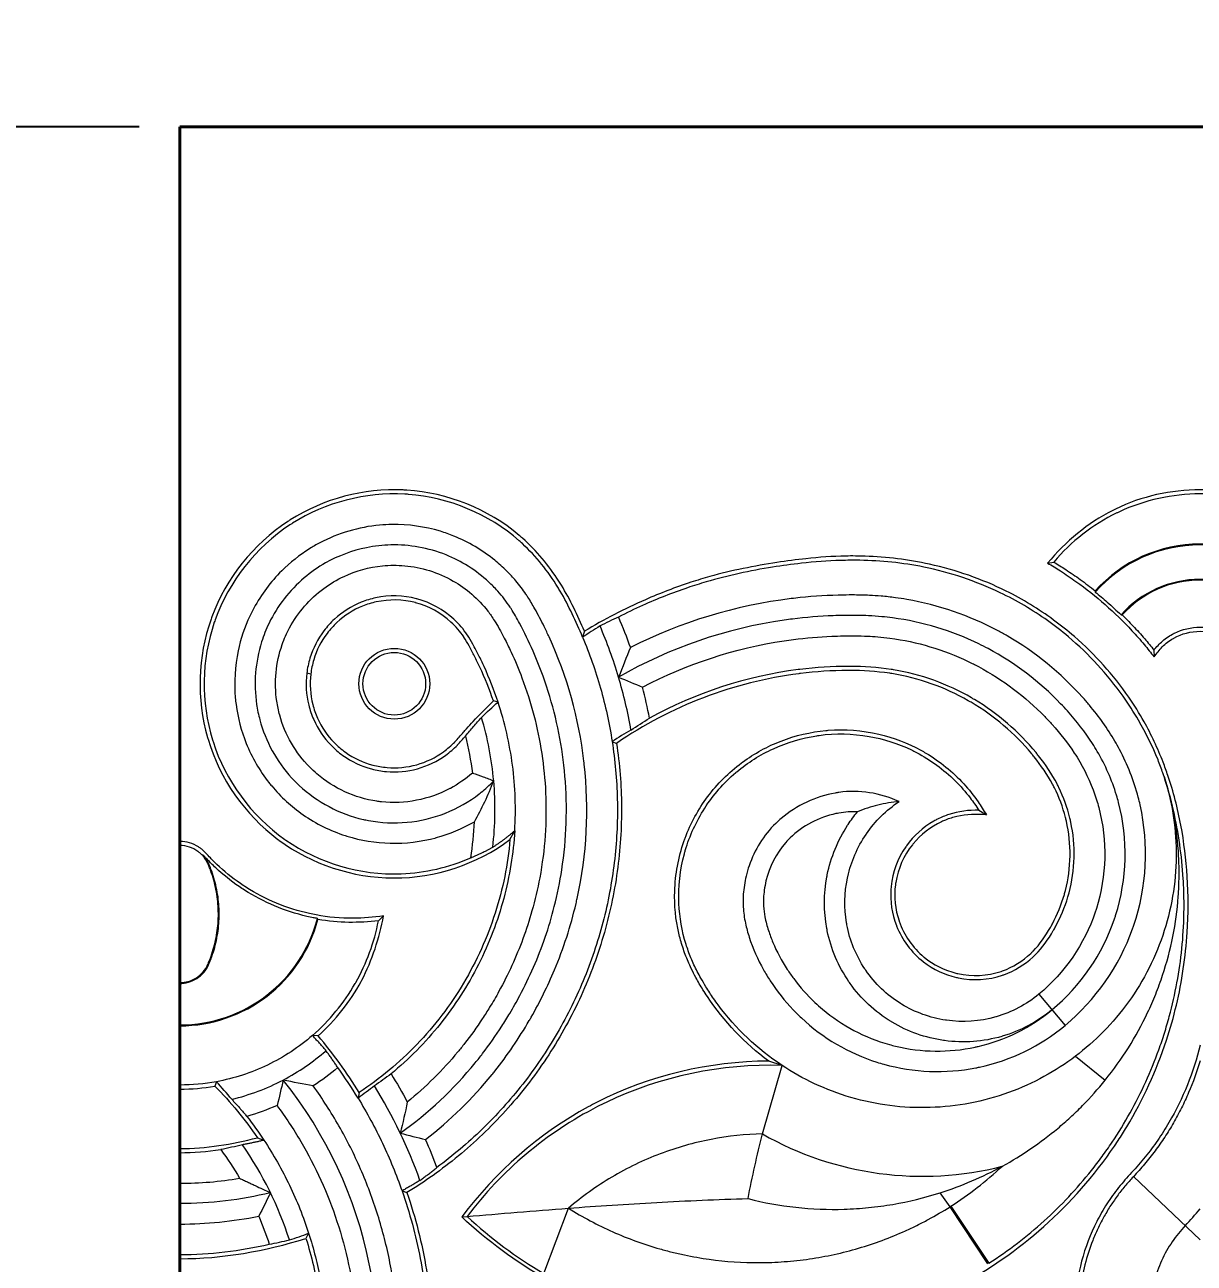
# Model space of a CAD drawing. Header units: millimetres. Extents: x 0 to 2376, y 0 to 1680.
# Drawn here: x 805 to 1091.6, y 891.4 to 1195 of the extents above; entities that cross this region are included whole.
import ezdxf

# ---------------------------------------------------------------- set-up
doc = ezdxf.new("R2010")
doc.units = ezdxf.units.MM
doc.layers.get('0').update_dxf_attribs({"lineweight": 35})
doc.layers.add('Архио', color=252, linetype='Continuous', lineweight=40)
doc.layers.add('Размеры', color=5, linetype='Continuous', lineweight=9)
doc.styles.add('Размер', font='arial.ttf', dxfattribs={"width": 0.8})
doc.dimstyles.new('M 1-1_h36_(M 1-8)', dxfattribs={"dimscale": 2, "dimtxt": 32, "dimasz": 25, "dimexe": 10, "dimexo": 5, "dimgap": 5, "dimtad": 1, "dimdec": 0, "dimtxsty": 'Размер', "dimblk": 'OBLIQUE', "dimcen": 2.5, "dimadec": 0, "dimazin": 0, "dimtfac": 1, "dimtdec": 0, "dimtmove": 0, "dimatfit": 3, "dimfxl": 0, "dimarcsym": 0})

# ---------------------------------------------------------------- blocks, each defined once
blk = doc.blocks.new('_Oblique')
at = {"color": 0, "linetype": 'ByBlock', "lineweight": -2}
blk.add_line((-0.5, -0.5), (0.5, 0.5), dxfattribs=at)
blk = doc.blocks.new('*D58')
at = {"layer": 'Defpoints', "color": 0, "transparency": 16777216}
for p in [(723, 1170), (843, 1170), (843, 630)]:
    blk.add_point(p, dxfattribs=at)
at = {"layer": 'Размеры', "color": 0, "lineweight": -2, "transparency": 16777216}
for p, q in [((833, 1170), (703, 1170)), ((723, 630), (723, 1170)), ((833, 630), (703, 630))]:
    blk.add_line(p, q, dxfattribs=at)
at = {"layer": 'Размеры', "color": 0, "lineweight": -2, "transparency": 16777216, "xscale": 50, "yscale": 50, "zscale": 50}
for p, rotation in [((723, 1170), 90), ((723, 630), 270)]:
    blk.add_blockref('_Oblique', p, dxfattribs=dict(at, rotation=rotation))
at = {"layer": 'Размеры', "color": 0, "transparency": 16777216, "insert": (680.32, 900), "char_height": 64, "attachment_point": 5, "rotation": 90, "style": 'Размер'}
blk.add_mtext('540', dxfattribs=at)

msp = doc.modelspace()

# ---------------------------------------------------------------- linework, layer by layer
at = {"layer": 'Архио'}
for p, q in [((843, 630), (843, 1170)), ((843, 1170), (1343, 1170))]:
    msp.add_line(p, q, dxfattribs=at)
at = {"layer": 'Размеры', "linetype": 'Continuous', "lineweight": 15}
for p, q in [((1055.63, 1063.05), (1057.15, 1063.3)), ((1067.29, 1056.22), (1067.31, 1055.94)), ((1073.63, 1050.34), (1073.91, 1050.35)), ((1073.91, 1050.35), (1073.91, 1050.35)), ((942.16, 1046.33), (941.69, 1044.87)), ((1081.7, 1041.7), (1081.72, 1040.07)), ((875.08, 1035.84), (874.1, 1036.03)), ((920.98, 1028.95), (919.83, 1029.24)), ((948.93, 1019.3), (950.01, 1018.83)), ((1038.78, 1002.43), (1040.63, 1001.35)), ((923.89, 995.25), (925.06, 997.43)), ((876.85, 975.68), (876.7, 975.91)), ((891.66, 975.38), (892.9, 976.56)), ((1053.51, 957.38), (1059.9, 949.69)), ((876.89, 947.14), (875.49, 947.24)), ((1062.44, 942.13), (1069.74, 936.28)), ((985.76, 923.12), (990.55, 939.9)), ((990.55, 939.9), (987.31, 940.95)), ((851.96, 935.91), (851.61, 934.83)), ((886.97, 933.29), (886.66, 931.89)), ((862, 922.16), (863.61, 921.56)), ((1093, 897.16), (1076.65, 912.63)), ((897.44, 909.15), (898.65, 908.72)), ((1031.73, 905.27), (1029.29, 908.67)), ((932.19, 888.9), (938.21, 904.9)), ((1041.02, 891.25), (1031.73, 905.27)), ((1031.92, 905.39), (1041.26, 891.41)), ((912.06, 902.75), (913.4, 902.87)), ((874.56, 898.74), (873.91, 897.49))]:
    msp.add_line(p, q, dxfattribs=at)
at = {"layer": 'Размеры', "linetype": 'Continuous', "lineweight": 15, "flags": 128}
msp.add_lwpolyline([(848.74, 991.44), (848.73, 991.43), (848.71, 991.42)], dxfattribs=at)
at = {"layer": 'Размеры', "linetype": 'Continuous', "lineweight": 15}
for radius in [8.68, 7.68]:
    msp.add_circle((895.55, 1033.46), radius, dxfattribs=at)
for centre, radius, start, end in [((1093, 1033.17), 34.53, 41.8722, 138.1278), ((1093, 1033.17), 34.33, 41.5565, 138.4435), ((1093, 1033.17), 25.88, 41.554, 138.446), ((1093, 1033.17), 25.68, 41.986, 138.014), ((841.12, 1002.59), 79.1, 5.1186, 16.6146), ((841.12, 1002.59), 79.1, 353.3308, 5.1186), ((843, 984.62), 34.81, 270, 345.5109), ((843, 984.62), 35.01, 270, 345.2081), ((843, 984.62), 54.53, 297.6542, 311.0628), ((843, 984.62), 54.53, 283.4742, 297.6542), ((785.46, 870), 106.12, 344.4579, 38.678), ((785.46, 870), 123.62, 19.7176, 31.6651), ((1024.92, 991.76), 79.03, 240.2971, 284.3737), ((785.46, 870), 88.62, 17.8204, 34.702), ((1025.5, 961), 87.88, 316.5937, 320.1846)]:
    msp.add_arc(centre, radius, start, end, dxfattribs=at)
for points, knots in [([(942.16, 1046.33), (940.48, 1050.2), (938.53, 1054.37), (933.63, 1062.19), (930.18, 1066.35), (918.83, 1076.18), (908.37, 1080.37), (888.36, 1081.48), (877.99, 1078.75), (861.15, 1067.9), (854.22, 1059.2), (847.38, 1040.26), (847.06, 1029.57), (852.71, 1010.27), (858.97, 1001.29), (875.22, 989.23), (885.37, 985.87), (905.56, 985.82), (915.74, 989.19), (923.89, 995.25)], [0, 0, 0, 0, 12.656, 13.777021, 27.666487, 28.708544, 58.877236, 59.779829, 88.838015, 89.581883, 119.935948, 120.538585, 150.037138, 150.483271, 180.933973, 181.235766, 211.253019, 211.401698, 241.863769, 241.863769, 241.863769, 241.863769]), ([(1130.37, 1063.05), (1129.5, 1064.08), (1127.43, 1066.5), (1122.41, 1071.2), (1117.51, 1074.43), (1107.52, 1079.33), (1093.05, 1082.59), (1078.42, 1079.35), (1065.65, 1073.02), (1060.07, 1068.33), (1055.63, 1063.05)], [0, 0, 0, 0, 4.028225, 9.512379, 20.695846, 21.434759, 42.869519, 64.304278, 65.043192, 85.739038, 85.739038, 85.739038, 85.739038]), ([(941.69, 1044.87), (940.07, 1048.73), (938.16, 1052.9), (933.44, 1060.75), (930.09, 1064.96), (919.02, 1074.95), (908.67, 1079.25), (888.79, 1080.55), (878.47, 1077.86), (861.74, 1067.09), (854.9, 1058.39), (848.28, 1039.51), (848.12, 1028.87), (854.1, 1009.8), (860.54, 1001.03), (877.03, 989.51), (887.23, 986.51), (903.06, 987.08), (908.91, 988.46), (914.28, 990.82)], [0, 0, 0, 0, 12.656, 13.777021, 27.666487, 28.708544, 58.877236, 59.779829, 88.838015, 89.581883, 119.935948, 120.538585, 150.037138, 150.483271, 180.933973, 181.235766, 211.253019, 211.401698, 229.097574, 229.097574, 229.097574, 229.097574]), ([(1128.85, 1063.3), (1128.03, 1064.28), (1125.99, 1066.51), (1121.1, 1070.92), (1116.4, 1073.9), (1106.84, 1078.44), (1093, 1081.51), (1079.16, 1078.44), (1066.87, 1072.6), (1061.38, 1068.33), (1057.15, 1063.3)], [0, 0, 0, 0, 4.028225, 9.512379, 20.695846, 21.434759, 42.869519, 64.304278, 65.043192, 85.739038, 85.739038, 85.739038, 85.739038]), ([(903.23, 921.72), (909.23, 926.39), (914.95, 932), (923.07, 942.11), (926.27, 946.82), (931.08, 955.18), (935.67, 964.46), (938.92, 974.44), (942.72, 991.18), (943.33, 1003.03), (940.85, 1024.74), (937.64, 1036.21), (931.98, 1048.12), (930.26, 1051.39), (928.73, 1054.01), (927.23, 1056.31), (925.55, 1058.53), (922.97, 1061.31), (918.25, 1065.54), (912.73, 1068.81), (904.17, 1071.82), (897.98, 1072.7), (887.83, 1072.16), (880.88, 1070.11), (873.07, 1065.61), (867.01, 1060.79), (862.5, 1054.76), (859.1, 1048.02), (856.67, 1040.77), (856.22, 1033.29), (857.05, 1025.64), (858.99, 1018.26), (862.71, 1011.84), (867.47, 1005.97), (873.2, 1000.72), (879.99, 997.35), (887.23, 995.07), (894.72, 993.84), (902.14, 994.73), (909.07, 996.63), (912.24, 997.95), (915.16, 999.65)], [10.218129, 10.218129, 10.218129, 10.218129, 33.0412, 34.081133, 49.142829, 50.053847, 63.011292, 80.146059, 81.443334, 114.522976, 115.238292, 147.021895, 149.834137, 154.768092, 158.089595, 158.943951, 163.043398, 166.4138, 170.296578, 182.01245, 185.477445, 197.486662, 200.534318, 215.949777, 218.818793, 227.558213, 238.995005, 241.202554, 250.188897, 261.763266, 263.455312, 273.28653, 284.453803, 285.504492, 295.965294, 307.547007, 307.983737, 318.750888, 330.101107, 330.171457, 340.311138, 340.311138, 340.311138, 340.311138]), ([(897, 923.31), (903.86, 928.2), (910.78, 934.68), (918.3, 944.19), (921.13, 948.23), (924.09, 953.01), (926.78, 957.79), (930.92, 966.33), (934.47, 976.68), (937.65, 992.36), (938.14, 1006.75), (935.58, 1024.85), (931.63, 1037.44), (926.82, 1047.29), (924.84, 1050.82), (923.11, 1053.49), (921.67, 1055.35), (919.81, 1057.33), (917.55, 1059.53), (913.85, 1062.37), (908.04, 1065.35), (901.61, 1067.18), (894.98, 1067.7), (887.13, 1066.81), (879.8, 1064.09), (871.22, 1058.07), (865.87, 1051.22), (861.62, 1040.48), (860.94, 1032.18), (863.38, 1020.52), (867.14, 1013.63), (875.83, 1004.87), (882.5, 1001.32), (895, 998.73), (902.06, 999.38), (911, 1002.9), (914.02, 1004.63), (917.18, 1007.13), (918.38, 1008.16), (919.38, 1009.12), (919.9, 1009.65)], [5.057274, 5.057274, 5.057274, 5.057274, 30.338098, 33.234984, 41.432759, 45.122452, 50.104457, 57.856336, 73.589308, 82.80269, 105.810644, 116.480179, 137.576202, 145.15628, 149.320589, 149.704813, 154.719997, 156.36461, 157.830539, 164.189293, 170.30353, 177.340829, 184.128599, 190.173713, 200.917221, 207.321352, 221.469766, 226.44335, 241.902025, 245.787319, 262.147362, 264.776167, 282.787578, 284.039673, 303.095526, 303.255633, 312.836609, 313.425574, 315.375676, 317.585287, 317.585287, 317.585287, 317.585287]), ([(1020.66, 880.07), (1023.66, 881.15), (1028.49, 883.15), (1040.82, 889.39), (1056.72, 900.8), (1068.96, 915.14), (1078.49, 930.3), (1083.56, 941.38), (1088.14, 957.57), (1090.12, 971.03), (1090.12, 985.87), (1088.56, 998.83), (1086.18, 1008.12), (1083.1, 1016.59), (1080.05, 1023.09), (1073.36, 1033.89), (1065.78, 1042.26), (1055.29, 1050.64), (1043.85, 1057.65), (1028.16, 1063.06), (1014.63, 1064.73), (1004.49, 1064.82), (997.27, 1064.3), (986.12, 1062.79), (976.68, 1060.94), (965.95, 1057.68), (955.48, 1053.63), (946.95, 1049.22), (942.16, 1046.33)], [116.808412, 116.808412, 116.808412, 116.808412, 126.38749, 132.476393, 158.314987, 184.679389, 188.590675, 211.99811, 220.956232, 239.042734, 252.734477, 265.384236, 278.03675, 281.474688, 292.44831, 299.518941, 319.550414, 326.062168, 339.699928, 359.668778, 375.574311, 380.335094, 390.089792, 397.269004, 414.090521, 418.915033, 430.888375, 447.69052, 447.69052, 447.69052, 447.69052]), ([(1084.18, 1010.69), (1084.08, 1010.99), (1083.62, 1012.36), (1081.83, 1017.11), (1078.7, 1023.49), (1071.89, 1034.07), (1064.3, 1042.31), (1053.81, 1050.45), (1042.35, 1057.18), (1026.73, 1062.43), (1013.32, 1063.8), (1003.28, 1063.7), (996.13, 1063.15), (985.07, 1061.68), (975.75, 1059.64), (965.17, 1056.32), (957.95, 1053.48), (952.41, 1050.82), (950.46, 1049.81)], [277.080069, 277.080069, 277.080069, 277.080069, 278.03675, 281.474688, 292.44831, 299.518941, 319.550414, 326.062168, 339.699928, 359.668778, 375.574311, 380.335094, 390.089792, 397.269004, 414.090521, 418.915033, 430.888375, 437.535346, 437.535346, 437.535346, 437.535346]), ([(1055.63, 1063.05), (1056.69, 1062.41), (1059.05, 1060.98), (1063.85, 1057.72), (1069.84, 1052.97), (1075.31, 1047.64), (1079.19, 1043.26), (1080.93, 1041.07), (1081.72, 1040.07)], [0, 0, 0, 0, 3.700212, 8.266928, 17.429438, 26.591948, 31.158665, 34.980504, 34.980504, 34.980504, 34.980504]), ([(1057.15, 1063.3), (1058.14, 1062.7), (1060.34, 1061.32), (1063.73, 1058.98), (1066.09, 1057.18), (1067.29, 1056.22)], [0, 0, 0, 0, 3.700212, 8.266928, 13.170688, 13.170688, 13.170688, 13.170688]), ([(914.67, 1011.57), (913.02, 1010.12), (911.17, 1008.83), (904.1, 1005.05), (897.74, 1003.82), (886.23, 1005.3), (879.95, 1008.16), (871.76, 1015.82), (868.17, 1022.02), (865.96, 1032.62), (866.66, 1040.17), (870.92, 1049.78), (876.1, 1055.79), (884.3, 1060.63), (891.17, 1062.52), (898.34, 1062.56), (904.28, 1061.39), (909.85, 1058.95), (914.69, 1055.52), (917.63, 1052.44), (919.31, 1050.12), (920.66, 1048.07), (921.7, 1046.2), (923.03, 1043.63), (924.65, 1040.32), (928.49, 1031.14), (931.53, 1019.55), (933.16, 1003.01), (932.27, 989.96), (928.95, 975.8), (925.52, 966.48), (921.64, 958.77), (919.13, 954.47), (916.39, 950.16), (913.78, 946.51), (908.03, 939.35), (903.25, 934.61), (898.74, 930.93)], [11.118029, 11.118029, 11.118029, 11.118029, 18.357438, 18.517544, 37.573398, 38.825492, 56.836904, 59.465709, 75.825752, 79.711045, 95.16972, 100.143304, 114.291719, 120.695849, 131.439358, 137.484471, 144.272241, 151.309541, 157.423777, 163.782532, 165.248461, 166.893073, 171.908258, 172.292481, 176.45679, 184.036869, 205.132892, 215.802426, 238.810381, 248.023763, 263.756735, 271.508613, 276.490618, 280.180312, 288.378086, 291.274972, 310.495042, 310.495042, 310.495042, 310.495042]), ([(920.98, 1028.95), (920, 1031.92), (918.47, 1035.79), (916.46, 1039.99), (915.51, 1041.82), (914.62, 1043.47), (913.92, 1044.69), (912.51, 1046.82), (909.11, 1050.8), (904.43, 1053.38), (897.78, 1055.15), (894.28, 1055.23), (890.98, 1054.52), (889.78, 1054.26), (886.09, 1053.12), (881.69, 1050.36), (877.37, 1045.57), (875.03, 1041), (874.25, 1037.28), (874.1, 1036.03)], [95.007219, 95.007219, 95.007219, 95.007219, 104.369072, 107.495421, 108.971284, 110.554929, 113.117054, 113.1832, 118.223889, 128.688934, 128.757001, 138.892417, 138.892417, 138.892417, 142.584458, 150.422958, 154.23597, 161.84221, 165.605279, 165.605279, 165.605279, 165.605279]), ([(919.83, 1029.24), (918.86, 1032.05), (917.42, 1035.76), (915.45, 1039.73), (914.55, 1041.48), (913.72, 1043.07), (913.04, 1044.23), (911.69, 1046.25), (908.42, 1050.02), (903.96, 1052.49), (897.61, 1054.15), (894.28, 1054.21), (891.13, 1053.52), (889.98, 1053.28), (886.46, 1052.2), (882.29, 1049.52), (878.17, 1044.96), (875.96, 1040.58), (875.22, 1037.03), (875.08, 1035.84)], [95.007219, 95.007219, 95.007219, 95.007219, 104.369072, 107.495421, 108.971284, 110.554929, 113.117054, 113.1832, 118.223889, 128.688934, 128.757001, 138.892417, 138.892417, 138.892417, 142.584458, 150.422958, 154.23597, 161.84221, 165.605279, 165.605279, 165.605279, 165.605279]), ([(1059.9, 949.69), (1067.39, 955.92), (1073.36, 964.46), (1079.94, 983.37), (1080.53, 994.7), (1077.02, 1009.09), (1074.95, 1014.37), (1070.77, 1021.86), (1067.7, 1026.13), (1059.54, 1035.52), (1051.92, 1041.76), (1037.29, 1049.91), (1027.98, 1053.11), (1018.11, 1054.61), (1015.05, 1054.94), (1011.72, 1055.16), (1008.65, 1055.23), (1002.97, 1055.19), (997.8, 1054.89), (979.82, 1052.88), (965.72, 1048.56), (953.39, 1042.32)], [0, 0, 0, 0, 29.23573, 30.175168, 60.094052, 62.025067, 74.598406, 76.995493, 87.754555, 90.339806, 114.265845, 116.97542, 140.580027, 143.410269, 146.93502, 149.794332, 153.444268, 156.137897, 166.815836, 168.974977, 210.409206, 210.409206, 210.409206, 210.409206]), ([(1067.31, 1055.94), (1068.3, 1055.14), (1070.46, 1053.33), (1072.52, 1051.41), (1073.63, 1050.34)], [13.421465, 13.421465, 13.421465, 13.421465, 17.429438, 22.300103, 22.300103, 22.300103, 22.300103]), ([(1056.7, 953.53), (1063.73, 959.37), (1069.28, 967.45), (1075.12, 985.29), (1075.41, 995.96), (1071.63, 1009.32), (1069.48, 1014.19), (1065.27, 1021.04), (1062.23, 1024.93), (1054.29, 1033.47), (1046.95, 1039.08), (1032.96, 1046.21), (1024.12, 1048.89), (1014.81, 1049.94), (1011.94, 1050.14), (1008.81, 1050.23), (1005.93, 1050.22), (1000.61, 1050.07), (995.76, 1049.69), (977.5, 1047.25), (962.99, 1042.24), (950.49, 1035.08)], [0, 0, 0, 0, 29.23573, 30.175168, 60.094052, 62.025067, 74.598406, 76.995493, 87.754555, 90.339806, 114.265845, 116.97542, 140.580027, 143.410269, 146.93502, 149.794332, 153.444268, 156.137897, 166.815836, 168.974977, 215.057598, 215.057598, 215.057598, 215.057598]), ([(1073.91, 1050.35), (1074.81, 1049.47), (1076.69, 1047.55), (1079.29, 1044.67), (1080.96, 1042.64), (1081.7, 1041.7)], [22.589178, 22.589178, 22.589178, 22.589178, 26.591948, 31.158665, 34.980504, 34.980504, 34.980504, 34.980504]), ([(941.69, 1044.87), (943.38, 1040.86), (944.85, 1036.69), (947.28, 1028.14), (948.24, 1023.75), (948.93, 1019.3)], [0, 0, 0, 0, 0.5, 0.5, 1, 1, 1, 1]), ([(956.37, 1032.61), (967.2, 1038.31), (979.71, 1042.43), (995.7, 1044.65), (1000.55, 1045.06), (1005.6, 1045.21), (1008.51, 1045.23), (1011.32, 1045.16), (1014.17, 1044.97), (1022.65, 1044.05), (1031.04, 1041.54), (1043.93, 1035.03), (1050.89, 1029.74), (1058.17, 1021.97), (1061.08, 1018.28), (1064.87, 1012.18), (1066.88, 1007.67), (1070.32, 995.72), (1070.08, 986), (1064.85, 969.94), (1059.83, 962.63), (1053.51, 957.38)], [-195.689247, -195.689247, -195.689247, -195.689247, -156.442366, -153.987271, -143.902311, -140.840055, -137.797842, -134.549762, -131.838035, -128.629258, -107.160204, -104.114492, -82.297524, -79.419053, -69.959492, -67.299282, -56.357094, -54.214115, -27.417701, -26.375143, 0, 0, 0, 0]), ([(1081.7, 1041.7), (1082.32, 1042.52), (1083.8, 1044.08), (1085.62, 1045.31), (1088.6, 1046.81), (1093, 1047.84), (1097.4, 1046.81), (1100.38, 1045.31), (1102.2, 1044.08), (1103.68, 1042.52), (1104.29, 1041.7)], [0, 0, 0, 0, 3.151438, 6.595353, 6.722551, 13.445103, 20.167654, 20.294852, 23.738768, 26.890206, 26.890206, 26.890206, 26.890206]), ([(1081.72, 1040.07), (1082.36, 1040.91), (1083.68, 1042.68), (1085.49, 1044.04), (1088.48, 1045.73), (1093, 1046.92), (1097.52, 1045.73), (1100.51, 1044.04), (1102.32, 1042.68), (1103.64, 1040.91), (1104.28, 1040.07)], [0, 0, 0, 0, 3.151438, 6.595353, 6.722551, 13.445103, 20.167654, 20.294852, 23.738768, 26.890206, 26.890206, 26.890206, 26.890206]), ([(874.1, 1036.03), (873.78, 1033.43), (874.02, 1029.49), (876.12, 1023.41), (878.99, 1019.14), (883.88, 1014.94), (888.57, 1012.71), (892.37, 1012.05), (893.6, 1011.94), (896.15, 1011.72), (901.35, 1012.17), (907.22, 1015), (910.15, 1017.53), (911.72, 1019.16), (912.35, 1019.92), (912.98, 1020.65)], [165.605279, 165.605279, 165.605279, 165.605279, 173.474585, 177.236216, 184.8453, 188.654056, 196.498252, 200.183172, 200.183172, 200.183172, 207.885204, 215.596048, 219.397348, 219.476635, 222.367651, 222.367651, 222.367651, 222.367651]), ([(875.08, 1035.84), (874.78, 1033.36), (875.04, 1029.61), (877.04, 1023.8), (879.81, 1019.76), (884.47, 1015.75), (888.97, 1013.66), (892.59, 1013.03), (893.76, 1012.93), (896.2, 1012.72), (901.15, 1013.2), (906.75, 1015.87), (909.52, 1018.33), (911.11, 1019.97), (912.05, 1021.07), (913.51, 1022.75), (915.89, 1025.37), (918.15, 1027.59), (919.83, 1029.24)], [165.605279, 165.605279, 165.605279, 165.605279, 173.474585, 177.236216, 184.8453, 188.654056, 196.498252, 200.183172, 200.183172, 200.183172, 207.885204, 215.596048, 219.397348, 219.476635, 222.775378, 223.951797, 226.483641, 233.899636, 233.899636, 233.899636, 233.899636]), ([(1040.63, 1001.35), (1038.21, 1001.45), (1034.77, 1001.46), (1031.19, 1000.31), (1027.24, 998.58), (1024.47, 996.46), (1020.41, 991.44), (1018.88, 987.93), (1017.94, 981.41), (1018.27, 978.13), (1020.42, 971.87), (1022.59, 968.74), (1027.64, 964.57), (1030.49, 963.15), (1036.98, 961.62), (1040.97, 961.82), (1047.04, 963.93), (1049.76, 965.62), (1053.6, 969.39), (1055.32, 971.9), (1057.9, 976.59), (1059.15, 979.63), (1061.42, 987.96), (1061.5, 994.51), (1059.49, 1002.91), (1058.35, 1005.97), (1055.76, 1010.94), (1053.85, 1013.71), (1047.8, 1021.11), (1042.3, 1025.77), (1030.66, 1032.52), (1023.86, 1034.96), (1013.85, 1036.5), (1010.22, 1036.71), (1002.9, 1036.71), (998.76, 1036.44), (978.83, 1033.94), (963.25, 1027.98), (950.01, 1018.83)], [0, 0, 0, 0, 7.427329, 10.452705, 11.494027, 20.607006, 20.903995, 31.358138, 31.934944, 41.117955, 41.209167, 52.263639, 52.375939, 61.329624, 61.806741, 72.81703, 73.169254, 81.539121, 82.399996, 89.750949, 90.779548, 98.784304, 99.791726, 117.329338, 118.323578, 126.277838, 127.28611, 135.550434, 136.543339, 156.610369, 157.40486, 177.813848, 178.379516, 188.529421, 188.976112, 200.824765, 201.234212, 250.620329, 250.620329, 250.620329, 250.620329]), ([(1038.78, 1002.43), (1036.31, 1002.53), (1032.8, 1002.03), (1029.25, 1000.58), (1025.37, 998.51), (1022.71, 996.13), (1018.91, 990.71), (1017.57, 987.05), (1016.99, 980.34), (1017.48, 977.01), (1019.95, 970.7), (1022.28, 967.58), (1027.56, 963.46), (1030.51, 962.07), (1037.16, 960.61), (1041.25, 960.85), (1047.45, 963.02), (1050.23, 964.73), (1054.21, 968.55), (1056.01, 971.09), (1058.67, 975.88), (1059.98, 978.98), (1062.39, 987.47), (1062.54, 994.17), (1060.58, 1002.79), (1059.45, 1005.93), (1056.87, 1011.05), (1054.95, 1013.91), (1048.81, 1021.53), (1043.22, 1026.34), (1031.36, 1033.32), (1024.41, 1035.85), (1014.18, 1037.48), (1010.46, 1037.7), (1002.98, 1037.71), (998.74, 1037.45), (981.92, 1035.34), (969.35, 1031.22), (958.09, 1025.01)], [10.802039, 10.802039, 10.802039, 10.802039, 18.229368, 21.254744, 22.296066, 31.409045, 31.706034, 42.160177, 42.736983, 51.919994, 52.011206, 63.065679, 63.177978, 72.131664, 72.60878, 83.619069, 83.971293, 92.34116, 93.202035, 100.552988, 101.581587, 109.586343, 110.593765, 128.131377, 129.125618, 137.079877, 138.088149, 146.352473, 147.345378, 167.412408, 168.206899, 188.615887, 189.181555, 199.331461, 199.778151, 211.626804, 212.036251, 250.620329, 250.620329, 250.620329, 250.620329]), ([(925.06, 997.43), (925.39, 1002.78), (925.2, 1008.18), (923.82, 1018.78), (922.62, 1023.98), (920.98, 1028.95)], [0, 0, 0, 0, 0.5, 0.5, 1, 1, 1, 1]), ([(912.98, 1020.65), (913.62, 1021.44), (914.27, 1022.21), (915.58, 1023.72), (916.25, 1024.47), (916.92, 1025.21)], [0, 0, 0, 0, 0.5, 0.5, 1, 1, 1, 1]), ([(987.31, 940.95), (981.43, 945.3), (975.86, 951.17), (970.9, 958.85), (969.57, 961.14), (968.11, 964.03), (966.8, 967.07), (965.84, 969.99), (964.54, 975.08), (963.75, 983.31), (965.2, 991.16), (968.02, 998.99), (971.92, 1006.15), (977.56, 1011.79), (983.7, 1016.33), (990.3, 1019.95), (997.73, 1021.69), (1005.82, 1022.38), (1013.94, 1021.76), (1021.79, 1018.77), (1028.87, 1014.73), (1033.85, 1010.69), (1038.31, 1005.1), (1039.96, 1002.42), (1040.63, 1001.35)], [0, 0, 0, 0, 21.947982, 23.925635, 27.414906, 29.884564, 33.621899, 37.360331, 39.085716, 49.41019, 61.9342, 62.769736, 74.362808, 86.1513, 86.453755, 97.258486, 108.548288, 109.133503, 121.598445, 132.694611, 134.099202, 146.072321, 151.717992, 155.5038, 155.5038, 155.5038, 155.5038]), ([(990.55, 939.9), (984.54, 943.88), (978.74, 949.38), (973.49, 956.7), (972.07, 958.89), (970.45, 961.64), (968.93, 964.53), (967.78, 967.33), (966.12, 972.25), (964.74, 980.27), (965.58, 988.11), (967.81, 996), (971.18, 1003.3), (976.34, 1009.23), (982.08, 1014.09), (988.37, 1018.05), (995.58, 1020.22), (1003.49, 1021.36), (1011.52, 1021.18), (1019.42, 1018.68), (1026.6, 1015.07), (1031.69, 1011.33), (1036.36, 1006.03), (1038.12, 1003.48), (1038.78, 1002.43)], [0, 0, 0, 0, 21.947982, 23.925635, 27.414906, 29.884564, 33.621899, 37.360331, 39.085716, 49.41019, 61.9342, 62.769736, 74.362808, 86.1513, 86.453755, 97.258486, 108.548288, 109.133503, 121.598445, 132.694611, 134.099202, 146.072321, 151.717992, 155.5038, 155.5038, 155.5038, 155.5038]), ([(950.01, 1018.83), (950.76, 1013.82), (951.18, 1008.66), (951.25, 998.15), (950.92, 992.81), (949.43, 982.11), (948.29, 976.76), (945.18, 966.23), (943.23, 961.05), (938.56, 951.04), (935.85, 946.22), (929.77, 937.07), (926.41, 932.75), (919.16, 924.75), (915.29, 921.05), (907.19, 914.36), (902.96, 911.36), (898.65, 908.72)], [0, 0, 0, 0, 0.125, 0.125, 0.25, 0.25, 0.375, 0.375, 0.5, 0.5, 0.625, 0.625, 0.75, 0.75, 0.875, 0.875, 1, 1, 1, 1]), ([(948.93, 1019.3), (949.64, 1014.71), (950.07, 1009.98), (950.3, 1000.37), (950.1, 995.48), (949.01, 985.67), (948.13, 980.74), (945.66, 970.99), (944.08, 966.17), (940.26, 956.78), (938.02, 952.21), (932.94, 943.45), (930.1, 939.26), (923.92, 931.38), (920.59, 927.68), (913.54, 920.85), (909.83, 917.72), (906, 914.88)], [0, 0, 0, 0, 0.125, 0.125, 0.25, 0.25, 0.375, 0.375, 0.5, 0.5, 0.625, 0.625, 0.75, 0.75, 0.875, 0.875, 1, 1, 1, 1]), ([(914.67, 1011.57), (915.54, 1011.28), (916.42, 1010.98), (917.73, 1010.5), (918.16, 1010.33), (919.03, 1009.99), (919.47, 1009.81), (919.9, 1009.65)], [0, 0, 0, 0, 0.5, 0.5, 0.75, 0.75, 1, 1, 1, 1]), ([(915.16, 999.65), (916.08, 1001.24), (916.93, 1002.87), (918.52, 1006.2), (919.24, 1007.91), (919.9, 1009.65)], [0, 0, 0, 0, 0.5, 0.5, 1, 1, 1, 1]), ([(1041.26, 891.41), (1046.07, 894.51), (1050.57, 897.97), (1058.94, 905.55), (1062.81, 909.67), (1067.26, 915.27), (1068.13, 916.41), (1069.81, 918.71), (1070.63, 919.87), (1073, 923.41), (1074.47, 925.82), (1078.6, 933.22), (1080.95, 938.37), (1083.37, 945.08), (1083.83, 946.44), (1084.68, 949.16), (1085.08, 950.53), (1086.19, 954.64), (1086.82, 957.4), (1088.36, 965.73), (1088.94, 971.35), (1089.07, 978.47), (1089.07, 979.91), (1089.01, 982.77), (1088.95, 984.19), (1088.69, 988.45), (1088.4, 991.28), (1087.6, 996.89), (1087.09, 999.68), (1085.84, 1005.22), (1085.1, 1007.97), (1084.18, 1010.69)], [0, 0, 0, 0, 0.125, 0.125, 0.25, 0.25, 0.28125, 0.28125, 0.3125, 0.3125, 0.375, 0.375, 0.5, 0.5, 0.53125, 0.53125, 0.5625, 0.5625, 0.625, 0.625, 0.75, 0.75, 0.78125, 0.78125, 0.8125, 0.8125, 0.875, 0.875, 0.9375, 0.9375, 1, 1, 1, 1]), ([(1084.18, 1010.69), (1085.1, 1007.83), (1085.82, 1004.85), (1086.83, 998.68), (1087.1, 995.51), (1087.16, 989.07), (1086.94, 985.81), (1085.97, 979.32), (1085.22, 976.1), (1083.23, 969.81), (1081.98, 966.74), (1079.03, 960.88), (1077.33, 958.09), (1073.58, 952.86), (1071.52, 950.42), (1067.15, 945.96), (1064.83, 943.94), (1062.44, 942.13)], [0, 0, 0, 0, 0.125, 0.125, 0.25, 0.25, 0.375, 0.375, 0.5, 0.5, 0.625, 0.625, 0.75, 0.75, 0.875, 0.875, 1, 1, 1, 1]), ([(1069.74, 936.28), (1071.8, 938.83), (1073.7, 941.49), (1077.17, 947.01), (1078.74, 949.88), (1080.85, 954.33), (1081.51, 955.84), (1082.73, 958.91), (1083.3, 960.46), (1084.85, 965.13), (1085.68, 968.3), (1086.97, 974.72), (1087.41, 977.97), (1087.71, 982.1), (1087.76, 982.93), (1087.82, 984.59), (1087.84, 985.43), (1087.87, 987.92), (1087.83, 989.58), (1087.57, 994.52), (1087.19, 997.8), (1086.02, 1004.29), (1085.23, 1007.5), (1084.18, 1010.69)], [0, 0, 0, 0, 0.125, 0.125, 0.25, 0.25, 0.3125, 0.3125, 0.375, 0.375, 0.5, 0.5, 0.625, 0.625, 0.65625, 0.65625, 0.6875, 0.6875, 0.75, 0.75, 0.875, 0.875, 1, 1, 1, 1]), ([(1019.22, 1004.56), (1014.55, 1006.71), (1009.23, 1007.57), (999.15, 1005.97), (993.54, 1003.35), (986.35, 996.84), (983.37, 991.98), (981.55, 985.73), (981.01, 982.32), (980.97, 978.42), (981.48, 974.89), (982.92, 969.64), (985.03, 964.92), (988.66, 958.95), (991.79, 954.98), (999.72, 947.1), (1007.45, 942.58), (1022.2, 938.19), (1030.91, 937.85), (1046.32, 940.99), (1053.85, 944.66), (1059.9, 949.69)], [0, 0, 0, 0, 15.434467, 16.328093, 30.868934, 32.656185, 44.998532, 47.662588, 52.163405, 55.272073, 59.328278, 62.881557, 71.570808, 74.764377, 83.813339, 86.647197, 108.2984, 110.085458, 132.783461, 133.67699, 157.268521, 157.268521, 157.268521, 157.268521]), ([(1009.03, 1002.04), (1007.53, 1002.11), (1005.77, 1002.01), (999.89, 1000.87), (995.08, 998.37), (989.32, 992.33), (987.11, 987.92), (986.06, 982.36), (985.92, 979.38), (986.35, 976.06), (987.15, 973.06), (988.79, 968.66), (990.91, 964.72), (994.37, 959.77), (997.27, 956.5), (1004.49, 950.07), (1011.31, 946.44), (1024.2, 943.1), (1031.73, 943), (1045, 945.97), (1051.47, 949.18), (1056.7, 953.53)], [0, 0, 0, 0, 5.374419, 6.268045, 20.808886, 22.596137, 34.938485, 37.60254, 42.103358, 45.212025, 49.26823, 52.82151, 61.510761, 64.70433, 73.753291, 76.587149, 98.238352, 100.025411, 122.723413, 123.616942, 147.208474, 147.208474, 147.208474, 147.208474]), ([(1056.7, 953.53), (1053.14, 950.57), (1048.93, 948.33), (1039.91, 945.7), (1034.97, 945.34), (1025.78, 946.63), (1021.29, 948.22), (1013.41, 952.97), (1009.77, 956.36), (1004.43, 964.01), (1002.47, 968.63), (1000.75, 977.47), (1000.77, 982.14), (1002.46, 990.78), (1004.24, 995.15), (1007.4, 999.96), (1008.21, 1001.06), (1009.03, 1002.04)], [0, 0, 0, 0, 13.893805, 14.006731, 28.200212, 28.429417, 41.869266, 42.209569, 56.035483, 56.490925, 70.201699, 70.772281, 83.515282, 83.979462, 97.190081, 97.41227, 101.264533, 101.264533, 101.264533, 101.264533]), ([(1053.51, 957.38), (1050.44, 954.83), (1046.82, 952.91), (1039.06, 950.67), (1034.81, 950.38), (1026.9, 951.55), (1023.05, 952.94), (1016.32, 957.1), (1013.23, 960.05), (1008.72, 966.69), (1007.1, 970.69), (1005.75, 978.31), (1005.84, 982.33), (1007.42, 989.74), (1009.03, 993.46), (1013.33, 999.73), (1016.1, 1002.47), (1019.22, 1004.56)], [0, 0, 0, 0, 13.893805, 14.006731, 28.200212, 28.429417, 41.869266, 42.209569, 56.035483, 56.490925, 70.201699, 70.772281, 83.515282, 83.979462, 97.190081, 97.41227, 110.523502, 110.523502, 110.523502, 110.523502]), ([(1019.22, 1004.56), (1017.48, 1004.42), (1015.75, 1004.14), (1013.19, 1003.52), (1012.34, 1003.28), (1010.67, 1002.72), (1009.85, 1002.4), (1009.03, 1002.04)], [0, 0, 0, 0, 0.5, 0.5, 0.75, 0.75, 1, 1, 1, 1]), ([(925.06, 997.43), (924.89, 994.68), (924.58, 991.91), (923.68, 986.36), (923.09, 983.58), (921.61, 978.06), (920.73, 975.32), (918.67, 969.92), (917.49, 967.27), (914.87, 962.08), (913.43, 959.55), (910.28, 954.66), (908.58, 952.3), (904.97, 947.78), (903.05, 945.62), (899.03, 941.54), (896.93, 939.61), (894.75, 937.82)], [0, 0, 0, 0, 0.125, 0.125, 0.25, 0.25, 0.375, 0.375, 0.5, 0.5, 0.625, 0.625, 0.75, 0.75, 0.875, 0.875, 1, 1, 1, 1]), ([(919.68, 993.4), (919.87, 993.52), (920.23, 993.76), (920.78, 994.13), (921.32, 994.51), (921.87, 994.89), (922.41, 995.29), (922.94, 995.7), (923.48, 996.12), (924.01, 996.54), (924.54, 996.98), (924.88, 997.28), (925.06, 997.43)], [0, 0, 0, 0, 0.099451, 0.199031, 0.298739, 0.39857, 0.498522, 0.598591, 0.698776, 0.799074, 0.899483, 1, 1, 1, 1]), ([(892.9, 976.56), (890.44, 976.23), (884.92, 975.7), (878.84, 976.27), (869.78, 978.13), (863.45, 980.74), (856.22, 985.56), (853.43, 987.83), (851.12, 990.07), (850.23, 991), (849.7, 991.61), (849.06, 992.27), (848.67, 992.64), (848.13, 993.09), (846.48, 994.26), (844.62, 994.8), (843, 994.8), (843, 994.8)], [55.32499, 55.32499, 55.32499, 55.32499, 62.767837, 71.923461, 73.540434, 90.51319, 92.167392, 99.608995, 101.24807, 101.835417, 103.469759, 103.674845, 104.598409, 105.053279, 105.798628, 110.650431, 110.650872, 110.650872, 110.650872, 110.650872]), ([(848.53, 991.38), (848.46, 991.45), (848.29, 991.63), (847.93, 991.96), (846.4, 993.21), (844.58, 993.8), (843, 993.8), (843, 993.8)], [55.325403, 55.325403, 55.325403, 55.325403, 55.627236, 56.082106, 56.827454, 61.679258, 61.679285, 61.679285, 61.679285, 61.679285]), ([(923.89, 995.25), (923.63, 992.25), (923.2, 989.24), (921.99, 983.21), (921.21, 980.21), (919.3, 974.26), (918.18, 971.33), (915.59, 965.58), (914.12, 962.77), (910.89, 957.34), (909.11, 954.71), (905.29, 949.7), (903.24, 947.31), (898.92, 942.81), (896.65, 940.69), (891.93, 936.76), (889.48, 934.95), (886.97, 933.29)], [0, 0, 0, 0, 0.125, 0.125, 0.25, 0.25, 0.375, 0.375, 0.5, 0.5, 0.625, 0.625, 0.75, 0.75, 0.875, 0.875, 1, 1, 1, 1]), ([(914.28, 990.82), (914.48, 990.9), (914.88, 991.07), (915.49, 991.32), (916.09, 991.59), (916.69, 991.87), (917.29, 992.15), (917.89, 992.45), (918.49, 992.76), (919.09, 993.07), (919.48, 993.29), (919.68, 993.4)], [0, 0, 0, 0, 0.11066, 0.221472, 0.332417, 0.443481, 0.554646, 0.665896, 0.777216, 0.888589, 1, 1, 1, 1]), ([(843, 960), (843.69, 960), (844.41, 960.1), (845.82, 960.5), (846.51, 960.81), (847.78, 961.62), (848.35, 962.12), (849.32, 963.23), (849.71, 963.85), (850.02, 964.52), (850.03, 964.56), (850.06, 964.62), (850.07, 964.64), (850.09, 964.68), (850.13, 964.79), (850.26, 965.08), (850.51, 965.7), (850.71, 966.24), (851.1, 967.33), (851.34, 968.08), (851.95, 970.34), (852.25, 971.9), (852.61, 975.06), (852.67, 976.66), (852.55, 979.84), (852.36, 981.42), (851.75, 984.52), (851.33, 986.04), (850.68, 987.86), (850.54, 988.22), (850.33, 988.75), (850.24, 988.97), (850.14, 989.19), (850.11, 989.28), (850.09, 989.33), (850.03, 989.45), (849.99, 989.54), (849.64, 990.28), (849.23, 990.89), (848.74, 991.44)], [0, 0, 0, 0, 0.0625, 0.0625, 0.125, 0.125, 0.1875, 0.1875, 0.25, 0.25, 0.253906, 0.253906, 0.255859, 0.255859, 0.257812, 0.265625, 0.28125, 0.3125, 0.3125, 0.375, 0.375, 0.5, 0.5, 0.625, 0.625, 0.75, 0.75, 0.875, 0.875, 0.90625, 0.90625, 0.921875, 0.925781, 0.925781, 0.929688, 0.929688, 0.9375, 0.9375, 1, 1, 1, 1]), ([(843, 960.2), (843.67, 960.2), (844.38, 960.3), (845.76, 960.69), (846.43, 960.99), (847.67, 961.79), (848.23, 962.27), (849.16, 963.37), (849.54, 963.97), (849.84, 964.62), (849.86, 964.66), (849.89, 964.74), (849.91, 964.78), (849.97, 964.92), (850.08, 965.18), (850.33, 965.8), (850.54, 966.34), (850.92, 967.43), (851.15, 968.17), (851.77, 970.43), (852.07, 971.98), (852.42, 975.13), (852.47, 976.72), (852.34, 979.89), (852.15, 981.47), (851.54, 984.56), (851.11, 986.07), (850.46, 987.88), (850.32, 988.23), (850.11, 988.77), (850.01, 988.99), (849.92, 989.21), (849.88, 989.29), (849.87, 989.33), (849.81, 989.45), (849.77, 989.53), (849.58, 989.93), (849.39, 990.24), (849.09, 990.69), (848.99, 990.83), (848.82, 991.04), (848.76, 991.11), (848.65, 991.24), (848.59, 991.31), (848.53, 991.38)], [0, 0, 0, 0, 0.0625, 0.0625, 0.125, 0.125, 0.1875, 0.1875, 0.25, 0.25, 0.253906, 0.253906, 0.257812, 0.257812, 0.265625, 0.28125, 0.3125, 0.3125, 0.375, 0.375, 0.5, 0.5, 0.625, 0.625, 0.75, 0.75, 0.875, 0.875, 0.90625, 0.90625, 0.921875, 0.925781, 0.925781, 0.929688, 0.929688, 0.9375, 0.9375, 0.96875, 0.96875, 0.984375, 0.984375, 0.992188, 0.992188, 1, 1, 1, 1]), ([(848.71, 991.42), (848.69, 991.42), (848.65, 991.4), (848.59, 991.39), (848.55, 991.38), (848.53, 991.38)], [0, 0, 0, 0, 0.33946, 0.680891, 1, 1, 1, 1]), ([(876.7, 975.91), (876.36, 975.97), (875.51, 976.13), (869.22, 977.49), (863.03, 980.09), (855.91, 984.8), (853.16, 987), (850.88, 989.19), (849.99, 990.09), (849.45, 990.67), (848.96, 991.21), (848.83, 991.35), (848.74, 991.44)], [61.923588, 61.923588, 61.923588, 61.923588, 62.967977, 64.58495, 81.557706, 83.211908, 90.653511, 92.292586, 92.879933, 94.514275, 94.71936, 95.096789, 95.096789, 95.096789, 95.096789]), ([(875.49, 947.24), (879.65, 950.86), (883.27, 955.26), (888.73, 964.83), (890.65, 970.08), (891.66, 975.38)], [0, 0, 0, 0, 17.064784, 17.405955, 34.129568, 34.129568, 34.129568, 34.129568]), ([(891.66, 975.38), (889.26, 975.07), (884.29, 974.79), (879.34, 975.25), (876.85, 975.68)], [95.434098, 95.434098, 95.434098, 95.434098, 102.876944, 110.650872, 110.650872, 110.650872, 110.650872]), ([(876.89, 947.14), (881.11, 950.96), (884.8, 955.57), (890.13, 965.6), (891.86, 971.08), (892.9, 976.56)], [0, 0, 0, 0, 17.064784, 17.405955, 34.129568, 34.129568, 34.129568, 34.129568]), ([(875.49, 947.24), (873.85, 945.81), (872.1, 944.48), (868.41, 942.05), (866.48, 940.96), (862.49, 939.03), (860.43, 938.21), (856.23, 936.84), (854.1, 936.3), (851.96, 935.91)], [0, 0, 0, 0, 0.25, 0.25, 0.5, 0.5, 0.75, 0.75, 1, 1, 1, 1]), ([(878.82, 943.51), (878.6, 943.76), (878.17, 944.26), (877.52, 945.01), (876.85, 945.75), (876.18, 946.5), (875.72, 946.99), (875.49, 947.24)], [0, 0, 0, 0, 0.198054, 0.397047, 0.597013, 0.797986, 1, 1, 1, 1]), ([(1093, 944.87), (1091.41, 938.22), (1088.19, 930.2), (1082.66, 921.53), (1079.62, 917.44), (1076.21, 913.61), (1072.94, 910.03), (1070.09, 905.98), (1064.98, 897.1), (1061.34, 883.42), (1062.61, 871.16), (1063.97, 866.11)], [0, 0, 0, 0, 0.230505, 0.288281, 0.345849, 0.402671, 0.459303, 0.516345, 0.57476, 0.817336, 1, 1, 1, 1]), ([(881.68, 939.37), (881.5, 939.66), (881.12, 940.22), (880.55, 941.06), (879.98, 941.88), (879.4, 942.7), (879.01, 943.24), (878.82, 943.51)], [0, 0, 0, 0, 0.202075, 0.403141, 0.603169, 0.802131, 1, 1, 1, 1]), ([(1062.44, 942.13), (1060.05, 940.33), (1057.48, 938.65), (1051.99, 935.66), (1049.09, 934.34), (1043.03, 932.15), (1039.88, 931.28), (1033.44, 930.04), (1030.15, 929.68), (1023.55, 929.47), (1020.25, 929.63), (1013.74, 930.47), (1010.54, 931.14), (1004.36, 932.95), (1001.38, 934.08), (995.72, 936.73), (993.05, 938.24), (990.55, 939.9)], [0, 0, 0, 0, 0.125, 0.125, 0.25, 0.25, 0.375, 0.375, 0.5, 0.5, 0.625, 0.625, 0.75, 0.75, 0.875, 0.875, 1, 1, 1, 1]), ([(987.31, 940.95), (972.72, 940.91), (957.34, 937.25), (931.54, 923.7), (920.35, 913.81), (912.06, 902.75)], [0, 0, 0, 0, 44.477443, 46.822965, 88.954886, 88.954886, 88.954886, 88.954886]), ([(990.55, 939.9), (975.73, 940.38), (960.01, 937.08), (933.46, 923.91), (921.82, 914.1), (913.4, 902.87)], [0, 0, 0, 0, 44.477443, 46.822965, 88.954886, 88.954886, 88.954886, 88.954886]), ([(1093, 941), (1092.22, 938.35), (1091.28, 935.77), (1089.65, 931.97), (1089.07, 930.72), (1087.84, 928.25), (1087.18, 927.04), (1085.81, 924.66), (1085.09, 923.49), (1083.57, 921.18), (1082.78, 920.05), (1081.14, 917.84), (1080.29, 916.76), (1078.5, 914.66), (1077.58, 913.64), (1076.65, 912.62)], [0, 0, 0, 0, 0.25, 0.25, 0.375, 0.375, 0.5, 0.5, 0.625, 0.625, 0.75, 0.75, 0.875, 0.875, 1, 1, 1, 1]), ([(1044.54, 915.21), (1046.96, 916.53), (1049.3, 917.97), (1053.82, 921.06), (1056.01, 922.71), (1059.17, 925.35), (1060.21, 926.26), (1062.23, 928.12), (1063.23, 929.08), (1066.15, 932.05), (1067.99, 934.11), (1069.74, 936.28)], [0, 0, 0, 0, 0.25, 0.25, 0.5, 0.5, 0.625, 0.625, 0.75, 0.75, 1, 1, 1, 1]), ([(893.58, 844.33), (894.47, 848.07), (895.17, 851.9), (896.17, 859.68), (896.47, 863.63), (896.64, 871.59), (896.52, 875.59), (895.82, 883.59), (895.26, 887.59), (893.7, 895.49), (892.7, 899.4), (890.3, 907.06), (888.89, 910.82), (885.71, 918.11), (883.93, 921.65), (880.04, 928.47), (877.93, 931.75), (875.69, 934.87)], [0, 0, 0, 0, 0.125, 0.125, 0.25, 0.25, 0.375, 0.375, 0.5, 0.5, 0.625, 0.625, 0.75, 0.75, 0.875, 0.875, 1, 1, 1, 1]), ([(855.71, 931.59), (855.92, 931.37), (856.34, 930.92), (856.97, 930.23), (857.59, 929.54), (858.21, 928.83), (858.82, 928.12), (859.22, 927.64), (859.42, 927.4)], [0, 0, 0, 0, 0.164174, 0.329355, 0.495535, 0.662708, 0.830866, 1, 1, 1, 1]), ([(866.81, 930.06), (868.88, 927.26), (870.83, 924.32), (874.43, 918.2), (876.08, 915.02), (879.05, 908.46), (880.37, 905.09), (882.64, 898.19), (883.6, 894.67), (885.12, 887.55), (885.68, 883.95), (886.43, 876.72), (886.6, 873.1), (886.57, 865.91), (886.36, 862.34), (885.57, 855.29), (885, 851.82), (884.26, 848.42)], [0, 0, 0, 0, 0.125, 0.125, 0.25, 0.25, 0.375, 0.375, 0.5, 0.5, 0.625, 0.625, 0.75, 0.75, 0.875, 0.875, 1, 1, 1, 1]), ([(886.66, 931.89), (888.85, 928.31), (890.85, 924.61), (894.45, 917.01), (896.05, 913.11), (897.44, 909.15)], [0, 0, 0, 0, 0.5, 0.5, 1, 1, 1, 1]), ([(985.76, 923.12), (981.61, 923.02), (977.38, 922.58), (968.96, 920.95), (964.76, 919.77), (956.59, 916.67), (952.62, 914.76), (945.07, 910.29), (941.5, 907.72), (938.21, 904.9)], [0, 0, 0, 0, 0.25, 0.25, 0.5, 0.5, 0.75, 0.75, 1, 1, 1, 1]), ([(843, 919.51), (846.2, 919.51), (849.4, 919.77), (855.76, 920.69), (858.91, 921.36), (862, 922.16)], [0, 0, 0, 0, 0.5, 0.5, 1, 1, 1, 1]), ([(863.61, 921.56), (863.32, 921.49), (862.73, 921.35), (861.85, 921.15), (860.97, 920.97), (860.09, 920.79), (859.21, 920.61), (858.62, 920.51), (858.32, 920.45)], [0, 0, 0, 0, 0.167807, 0.335233, 0.502222, 0.668717, 0.83466, 1, 1, 1, 1]), ([(863.61, 921.56), (865.93, 918.04), (868.03, 914.34), (871.69, 906.7), (873.27, 902.76), (874.56, 898.74)], [0, 0, 0, 0, 0.5, 0.5, 1, 1, 1, 1]), ([(901.84, 911.71), (902.12, 911.91), (902.68, 912.32), (903.51, 912.95), (904.35, 913.58), (905.18, 914.23), (905.73, 914.66), (906, 914.88)], [0, 0, 0, 0, 0.199238, 0.398852, 0.598847, 0.799228, 1, 1, 1, 1]), ([(1029.29, 908.67), (1031.93, 909.51), (1034.52, 910.48), (1039.61, 912.66), (1042.11, 913.87), (1044.54, 915.21)], [0, 0, 0, 0, 0.5, 0.5, 1, 1, 1, 1]), ([(857.64, 912.24), (857.96, 912.08), (858.6, 911.78), (859.56, 911.34), (860.5, 910.89), (861.76, 910.3), (863.33, 909.57), (864.57, 908.99), (865.19, 908.7)], [0, 0, 0, 0, 0.126514, 0.252063, 0.376582, 0.500002, 0.751808, 1, 1, 1, 1]), ([(901.84, 911.71), (901.55, 911.53), (900.96, 911.18), (900.09, 910.66), (899.21, 910.15), (898.32, 909.64), (897.73, 909.32), (897.44, 909.15)], [0, 0, 0, 0, 0.200336, 0.400498, 0.600492, 0.800324, 1, 1, 1, 1]), ([(1076.65, 912.62), (1075.95, 911.85), (1075.25, 911.07), (1074.24, 909.88), (1073.91, 909.48), (1073.27, 908.67), (1072.96, 908.26), (1072.05, 907), (1071.47, 906.15), (1070.37, 904.41), (1069.84, 903.52), (1068.84, 901.71), (1068.37, 900.79), (1067.71, 899.38), (1067.49, 898.9), (1067.08, 897.94), (1066.88, 897.46), (1065.92, 895.02), (1065.29, 893.05), (1064.27, 889.04), (1063.89, 887.01), (1063.51, 883.93), (1063.42, 882.89), (1063.29, 880.81), (1063.27, 879.76), (1063.29, 876.63), (1063.43, 874.55), (1063.98, 870.44), (1064.39, 868.4), (1064.93, 866.37)], [0, 0, 0, 0, 0.0625, 0.0625, 0.09375, 0.09375, 0.125, 0.125, 0.1875, 0.1875, 0.25, 0.25, 0.3125, 0.3125, 0.34375, 0.34375, 0.375, 0.375, 0.5, 0.5, 0.625, 0.625, 0.6875, 0.6875, 0.75, 0.75, 0.875, 0.875, 1, 1, 1, 1]), ([(897.44, 909.15), (899.31, 903.8), (900.82, 898.24), (903.02, 886.88), (903.71, 881.09), (904.23, 869.43), (904.05, 863.57), (902.85, 851.99), (901.83, 846.27), (900.41, 840.7)], [0, 0, 0, 0, 0.25, 0.25, 0.5, 0.5, 0.75, 0.75, 1, 1, 1, 1]), ([(898.65, 908.72), (900.73, 902.61), (902.35, 896.25), (904.53, 883.26), (905.08, 876.63), (905.08, 863.37), (904.53, 856.74), (902.35, 843.75), (900.73, 837.39), (898.65, 831.28)], [0, 0, 0, 0, 0.25, 0.25, 0.5, 0.5, 0.75, 0.75, 1, 1, 1, 1]), ([(982.23, 907.25), (986.12, 906.25), (990.03, 905.55), (997.88, 904.69), (1001.83, 904.53), (1006.79, 904.68), (1007.79, 904.73), (1009.78, 904.86), (1010.77, 904.94), (1013.75, 905.24), (1015.73, 905.51), (1021.61, 906.51), (1025.48, 907.45), (1029.29, 908.67)], [0, 0, 0, 0, 0.25, 0.25, 0.5, 0.5, 0.5625, 0.5625, 0.625, 0.625, 0.75, 0.75, 1, 1, 1, 1]), ([(913.4, 902.87), (917.42, 903.22), (921.49, 903.57), (929.75, 904.25), (933.94, 904.58), (938.21, 904.9)], [0, 0, 0, 0, 0.5, 0.5, 1, 1, 1, 1]), ([(938.21, 904.9), (941.75, 905.17), (945.32, 905.42), (952.54, 905.89), (956.17, 906.12), (963.52, 906.52), (967.23, 906.7), (974.7, 907.02), (978.45, 907.15), (982.23, 907.25)], [0, 0, 0, 0, 0.25, 0.25, 0.5, 0.5, 0.75, 0.75, 1, 1, 1, 1]), ([(938.21, 904.9), (941.72, 902.7), (945.35, 900.78), (952.82, 897.45), (956.67, 896.05), (961.61, 894.64), (962.61, 894.38), (964.62, 893.88), (965.63, 893.65), (968.66, 893.01), (970.69, 892.66), (976.79, 891.82), (980.87, 891.55), (987.01, 891.56), (989.06, 891.64), (992.14, 891.87), (993.17, 891.96), (995.23, 892.19), (996.26, 892.32), (1001.36, 893.06), (1005.37, 893.94), (1013.21, 896.24), (1017.06, 897.66), (1021.76, 899.79), (1022.69, 900.23), (1024.55, 901.15), (1025.47, 901.63), (1028.2, 903.11), (1029.98, 904.16), (1031.73, 905.27)], [0, 0, 0, 0, 0.125, 0.125, 0.25, 0.25, 0.28125, 0.28125, 0.3125, 0.3125, 0.375, 0.375, 0.5, 0.5, 0.5625, 0.5625, 0.59375, 0.59375, 0.625, 0.625, 0.75, 0.75, 0.875, 0.875, 0.90625, 0.90625, 0.9375, 0.9375, 1, 1, 1, 1]), ([(963.58, 875.83), (961.5, 876.26), (950.78, 878.83), (932.54, 886.44), (918.34, 896.88), (912.06, 902.75)], [0, 0, 0, 0, 6.387636, 33.119613, 58.8947, 58.8947, 58.8947, 58.8947]), ([(874.56, 898.74), (875.78, 894.97), (876.77, 891.09), (878.24, 883.17), (878.73, 879.14), (879.17, 871.04), (879.12, 866.97), (878.51, 858.88), (877.94, 854.87), (877.12, 850.94)], [0, 0, 0, 0, 0.25, 0.25, 0.5, 0.5, 0.75, 0.75, 1, 1, 1, 1]), ([(1089.34, 900.62), (1088.21, 899.42), (1087.14, 898.1), (1085.19, 895.22), (1084.31, 893.67), (1082.82, 890.4), (1082.21, 888.67), (1081.29, 885.1), (1080.98, 883.26), (1080.7, 879.55), (1080.72, 877.69), (1081.09, 874.02), (1081.44, 872.22), (1082.42, 868.75), (1083.05, 867.09), (1084.16, 864.74), (1084.57, 863.98), (1085.2, 862.88), (1085.42, 862.52), (1085.76, 861.99), (1085.93, 861.73), (1086.13, 861.43), (1086.23, 861.28), (1086.28, 861.2), (1086.31, 861.16), (1086.32, 861.15), (1086.33, 861.14), (1086.33, 861.13), (1086.33, 861.13), (1086.33, 861.13)], [0, 0, 0, 0, 0.125, 0.125, 0.25, 0.25, 0.375, 0.375, 0.5, 0.5, 0.625, 0.625, 0.75, 0.75, 0.875, 0.875, 0.9375, 0.9375, 0.96875, 0.96875, 0.984375, 0.992188, 0.996094, 0.998047, 0.999023, 0.999512, 0.999756, 0.999756, 1, 1, 1, 1]), ([(873.91, 897.49), (875.27, 893.11), (876.32, 888.59), (877.73, 879.37), (878.08, 874.69), (878.08, 865.31), (877.73, 860.63), (876.32, 851.41), (875.27, 846.89), (873.91, 842.51)], [0, 0, 0, 0, 0.25, 0.25, 0.5, 0.5, 0.75, 0.75, 1, 1, 1, 1]), ([(944.14, 698.59), (971.39, 682.99), (1001.17, 671.69), (1063.16, 658.78), (1095.62, 657.3), (1142.81, 662.77), (1158.41, 665.84), (1179.61, 671.67), (1185.98, 673.64), (1195.68, 677.25), (1199.62, 678.87), (1218.32, 687.56), (1232.35, 697.43), (1255.87, 721.03), (1265.66, 735.06), (1279.54, 764.93), (1283.88, 781), (1286.98, 813.95), (1285.57, 831.05), (1277.07, 863.25), (1270.06, 878.49), (1260.71, 892.07)], [0, 0, 0, 0, 94.183734, 94.397581, 189.962168, 190.408808, 236.950479, 237.502776, 256.361221, 256.935721, 268.567771, 269.113464, 318.812115, 319.250378, 369.056459, 369.387292, 418.068425, 418.285054, 468.656779, 468.767932, 518.226812, 518.226812, 518.226812, 518.226812])]:
    msp.add_open_spline(points, degree=3, knots=knots, dxfattribs=at)
for points in [[(945.96, 1047.62), (944.52, 1046.73), (943.1, 1045.81), (941.69, 1044.87)], [(950.46, 1049.81), (948.94, 1049.11), (947.44, 1048.38), (945.96, 1047.62)], [(950.49, 1035.08), (949.22, 1039.38), (947.69, 1043.57), (945.96, 1047.62)], [(950.46, 1049.81), (951.51, 1047.37), (952.49, 1044.87), (953.39, 1042.32)], [(953.39, 1042.32), (952.44, 1039.93), (951.47, 1037.52), (950.49, 1035.08)], [(950.49, 1035.08), (952.47, 1034.29), (954.43, 1033.46), (956.37, 1032.61)], [(953.54, 1022.1), (952.77, 1026.51), (951.75, 1030.85), (950.49, 1035.08)], [(958.09, 1025.01), (957.6, 1027.57), (957.03, 1030.1), (956.37, 1032.61)], [(916.92, 1025.21), (918.25, 1026.49), (919.6, 1027.75), (920.98, 1028.95)], [(953.54, 1022.1), (955.04, 1023.12), (956.56, 1024.08), (958.09, 1025.01)], [(912.98, 1020.65), (913.73, 1017.68), (914.3, 1014.64), (914.67, 1011.57)], [(953.54, 1022.1), (951.98, 1021.21), (950.45, 1020.28), (948.93, 1019.3)], [(914.28, 990.82), (914.75, 993.73), (915.04, 996.69), (915.16, 999.65)], [(886.97, 933.29), (883.95, 938.13), (880.57, 942.78), (876.89, 947.14)], [(881.68, 939.37), (879.79, 937.76), (877.79, 936.25), (875.69, 934.87)], [(886.66, 931.89), (885.1, 934.44), (883.44, 936.94), (881.68, 939.37)], [(851.96, 935.91), (849.02, 935.37), (846.01, 935.09), (843, 935.09)], [(855.71, 931.59), (854.51, 933.06), (853.26, 934.5), (851.96, 935.91)], [(868.31, 936.32), (867.86, 934.22), (867.36, 932.13), (866.81, 930.06)], [(875.69, 934.87), (873.25, 935.32), (870.79, 935.8), (868.31, 936.32)], [(894.75, 937.82), (893.42, 936.8), (892.07, 935.83), (890.68, 934.9)], [(894.75, 937.82), (896.15, 935.56), (897.48, 933.27), (898.74, 930.93)], [(843, 934.09), (845.89, 934.09), (848.78, 934.34), (851.61, 934.83)], [(851.61, 934.83), (855.44, 930.93), (858.93, 926.67), (862, 922.16)], [(890.68, 934.9), (889.37, 933.85), (888.03, 932.85), (886.66, 931.89)], [(866.81, 930.06), (864.4, 929.01), (861.93, 928.12), (859.42, 927.4)], [(898.74, 930.93), (898.23, 928.37), (897.65, 925.83), (897, 923.31)], [(859.42, 927.4), (860.89, 925.51), (862.29, 923.55), (863.61, 921.56)], [(897, 923.31), (899.09, 922.77), (901.16, 922.24), (903.23, 921.72)], [(982.23, 907.25), (983.25, 912.57), (984.43, 917.86), (985.76, 923.12)], [(858.32, 920.45), (856.58, 920.01), (854.81, 919.61), (853.02, 919.28)], [(906, 914.88), (905.14, 917.18), (904.22, 919.47), (903.23, 921.72)], [(843, 918.51), (846.35, 918.51), (849.7, 918.79), (853.02, 919.28)], [(853.02, 919.28), (854.67, 917.02), (856.21, 914.66), (857.64, 912.24)], [(1031.92, 905.39), (1036.29, 908.19), (1040.55, 911.47), (1044.54, 915.21)], [(843, 911.01), (847.9, 911.01), (852.8, 911.42), (857.64, 912.24)], [(865.19, 908.7), (857.94, 906.92), (850.47, 906.01), (843, 906.01)], [(865.19, 908.7), (864.28, 906.76), (863.32, 904.83), (862.33, 902.94)], [(1031.73, 905.27), (1031.79, 905.31), (1031.85, 905.35), (1031.92, 905.39)], [(843, 901.01), (849.48, 901.01), (855.97, 901.66), (862.33, 902.94)], [(862.33, 902.94), (863.29, 900.69), (864.15, 898.4), (864.91, 896.08)], [(913.4, 902.87), (919.11, 897.53), (925.43, 892.83), (932.19, 888.9)], [(869.83, 897.12), (871.42, 897.63), (873, 898.17), (874.56, 898.74)], [(843, 892.51), (853.46, 892.51), (863.91, 894.37), (873.91, 897.49)], [(843, 893.51), (850.37, 893.51), (857.72, 894.44), (864.91, 896.08)], [(864.91, 896.08), (866.56, 896.39), (868.2, 896.74), (869.83, 897.12)]]:
    msp.add_open_spline(points, degree=3, dxfattribs=at)

# ---------------------------------------------------------------- dimensions: what is measured, and where the dimension line sits
at = {"layer": 'Размеры'}
dim = msp.add_linear_dim(base=(723, 1170), p1=(843, 630), p2=(843, 1170), angle=90, dimstyle='M 1-1_h36_(M 1-8)', dxfattribs=at)
dim.commit()
dim.dimension.update_dxf_attribs({"geometry": '*D58', "text_midpoint": (680.32, 900)})

doc.saveas('drawing.dxf')
